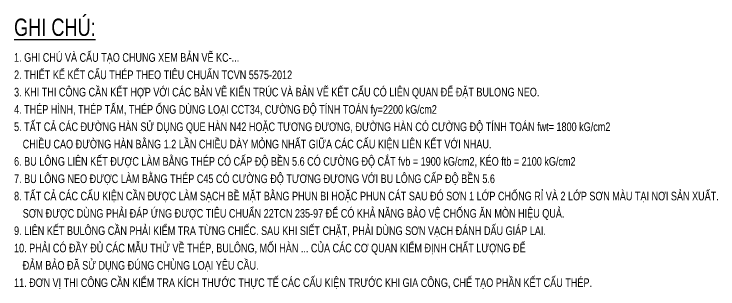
# Model space of a CAD drawing. Header units: millimetres. Extents: x 0 to 63075, y 0 to 44550.
# Drawn here: x 38209 to 53460, y 13980 to 19930 of the extents above; entities that cross this region are included whole.
import ezdxf
from ezdxf.enums import TextEntityAlignment as Align

# ---------------------------------------------------------------- set-up
doc = ezdxf.new("R2010")
doc.units = ezdxf.units.MM
doc.header["$LTSCALE"] = 250
doc.header["$MEASUREMENT"] = 0
doc.layers.add('CDC.06.TEXT', color=2, linetype='CONTINUOUS')
doc.styles.add('ARIAL', font='arial.ttf', dxfattribs={"width": 0.6})
doc.styles.add('vnsimplexh', font='arial.ttf', dxfattribs={"width": 0.7})

msp = doc.modelspace()

# ---------------------------------------------------------------- texts
at = {"layer": 'CDC.06.TEXT', "style": 'ARIAL', "width": 0.75}
msp.add_text('%%UGHI CHÚ:', height=375, dxfattribs=at).set_placement((39092.9, 19690.7, 0), align=Align.MIDDLE)
at = {"layer": 'CDC.06.TEXT', "style": 'vnsimplexh', "width": 0.75}
for s, p in [('1. GHI CHÚ VÀ CẤU TẠO CHUNG XEM BẢN VẼ KC-...', (38208.8, 18896.5, 0)), ('2. THIẾT KẾ KẾT CẤU THÉP THEO TIÊU CHUẨN TCVN 5575-2012', (38208.8, 18521.5, 0)), ('3. KHI THI CÔNG CẦN KẾT HỢP VỚI CÁC BẢN VẼ KIẾN TRÚC VÀ BẢN VẼ KẾT CẤU CÓ LIÊN QUAN ĐỂ ĐẶT BULONG NEO.', (38208.8, 18146.5, 0)), ('4. THÉP HÌNH, THÉP TẤM, THÉP ỐNG DÙNG LOẠI CCT34, CƯỜNG ĐỘ TÍNH TOÁN fy=2200 kG/cm2', (38208.8, 17771.5, 0)), ('5. TẤT CẢ CÁC ĐƯỜNG HÀN SỬ DỤNG QUE HÀN N42 HOẶC TƯƠNG ĐƯƠNG, ĐƯỜNG HÀN CÓ CƯỜNG ĐỘ TÍNH TOÁN fwt= 1800 kG/cm2 ', (38208.8, 17396.5, 0)), ('CHIỀU CAO ĐƯỜNG HÀN BẰNG 1.2 LẦN CHIỀU DÀY MỎNG NHẤT GIỮA CÁC CẤU KIỆN LIÊN KẾT VỚI NHAU.', (38396.3, 17021.5, 0)), ('6. BU LÔNG LIÊN KẾT ĐƯỢC LÀM BẰNG THÉP CÓ CẤP ĐỘ BỀN 5.6 CÓ CƯỜNG ĐỘ CẮT fvb = 1900 kG/cm2, KÉO ftb = 2100 kG/cm2', (38208.8, 16646.5, 0)), ('7. BU LÔNG NEO ĐƯỢC LÀM BẰNG THÉP C45 CÓ CƯỜNG ĐỘ TƯƠNG ĐƯƠNG VỚI BU LÔNG CẤP ĐỘ BỀN 5.6', (38208.8, 16271.5, 0)), ('8. TẤT CẢ CÁC CẤU KIỆN CẦN ĐƯỢC LÀM SẠCH BỀ MẶT BẰNG PHUN BI HOẶC PHUN CÁT SAU ĐÓ SƠN 1 LỚP CHỐNG RỈ VÀ 2 LỚP SƠN MÀU TẠI NƠI SẢN XUẤT.', (38208.8, 15896.5, 0)), ('SƠN ĐƯỢC DÙNG PHẢI ĐÁP ỨNG ĐƯỢC TIÊU CHUẨN 22TCN 235-97 ĐỂ CÓ KHẢ NĂNG BẢO VỆ CHỐNG ĂN MÒN HIỆU QUẢ.', (38396.3, 15521.5, 0)), ('9. LIÊN KẾT BULÔNG CẦN PHẢI KIỂM TRA TỪNG CHIẾC. SAU KHI SIẾT CHẶT, PHẢI DÙNG SƠN VẠCH ĐÁNH DẤU GIÁP LAI.', (38208.8, 15146.5, 0)), ('10. PHẢI CÓ ĐẦY ĐỦ CÁC MẪU THỬ VỀ THÉP, BULÔNG, MỐI HÀN ... CỦA CÁC CƠ QUAN KIỂM ĐỊNH CHẤT LƯỢNG ĐỂ', (38208.8, 14771.5, 0)), ('ĐẢM BẢO ĐÃ SỬ DỤNG ĐÚNG CHỦNG LOẠI YÊU CẦU.', (38396.3, 14396.5, 0)), ('11. ĐƠN VỊ THI CÔNG CẦN KIỂM TRA KÍCH THƯỚC THỰC TẾ CÁC CẤU KIỆN TRƯỚC KHI GIA CÔNG, CHẾ TẠO PHẦN KẾT CẤU THÉP.', (38208.8, 14021.5, 0))]:
    msp.add_text(s, height=187.5, dxfattribs=at).set_placement(p)

doc.saveas('drawing.dxf')
